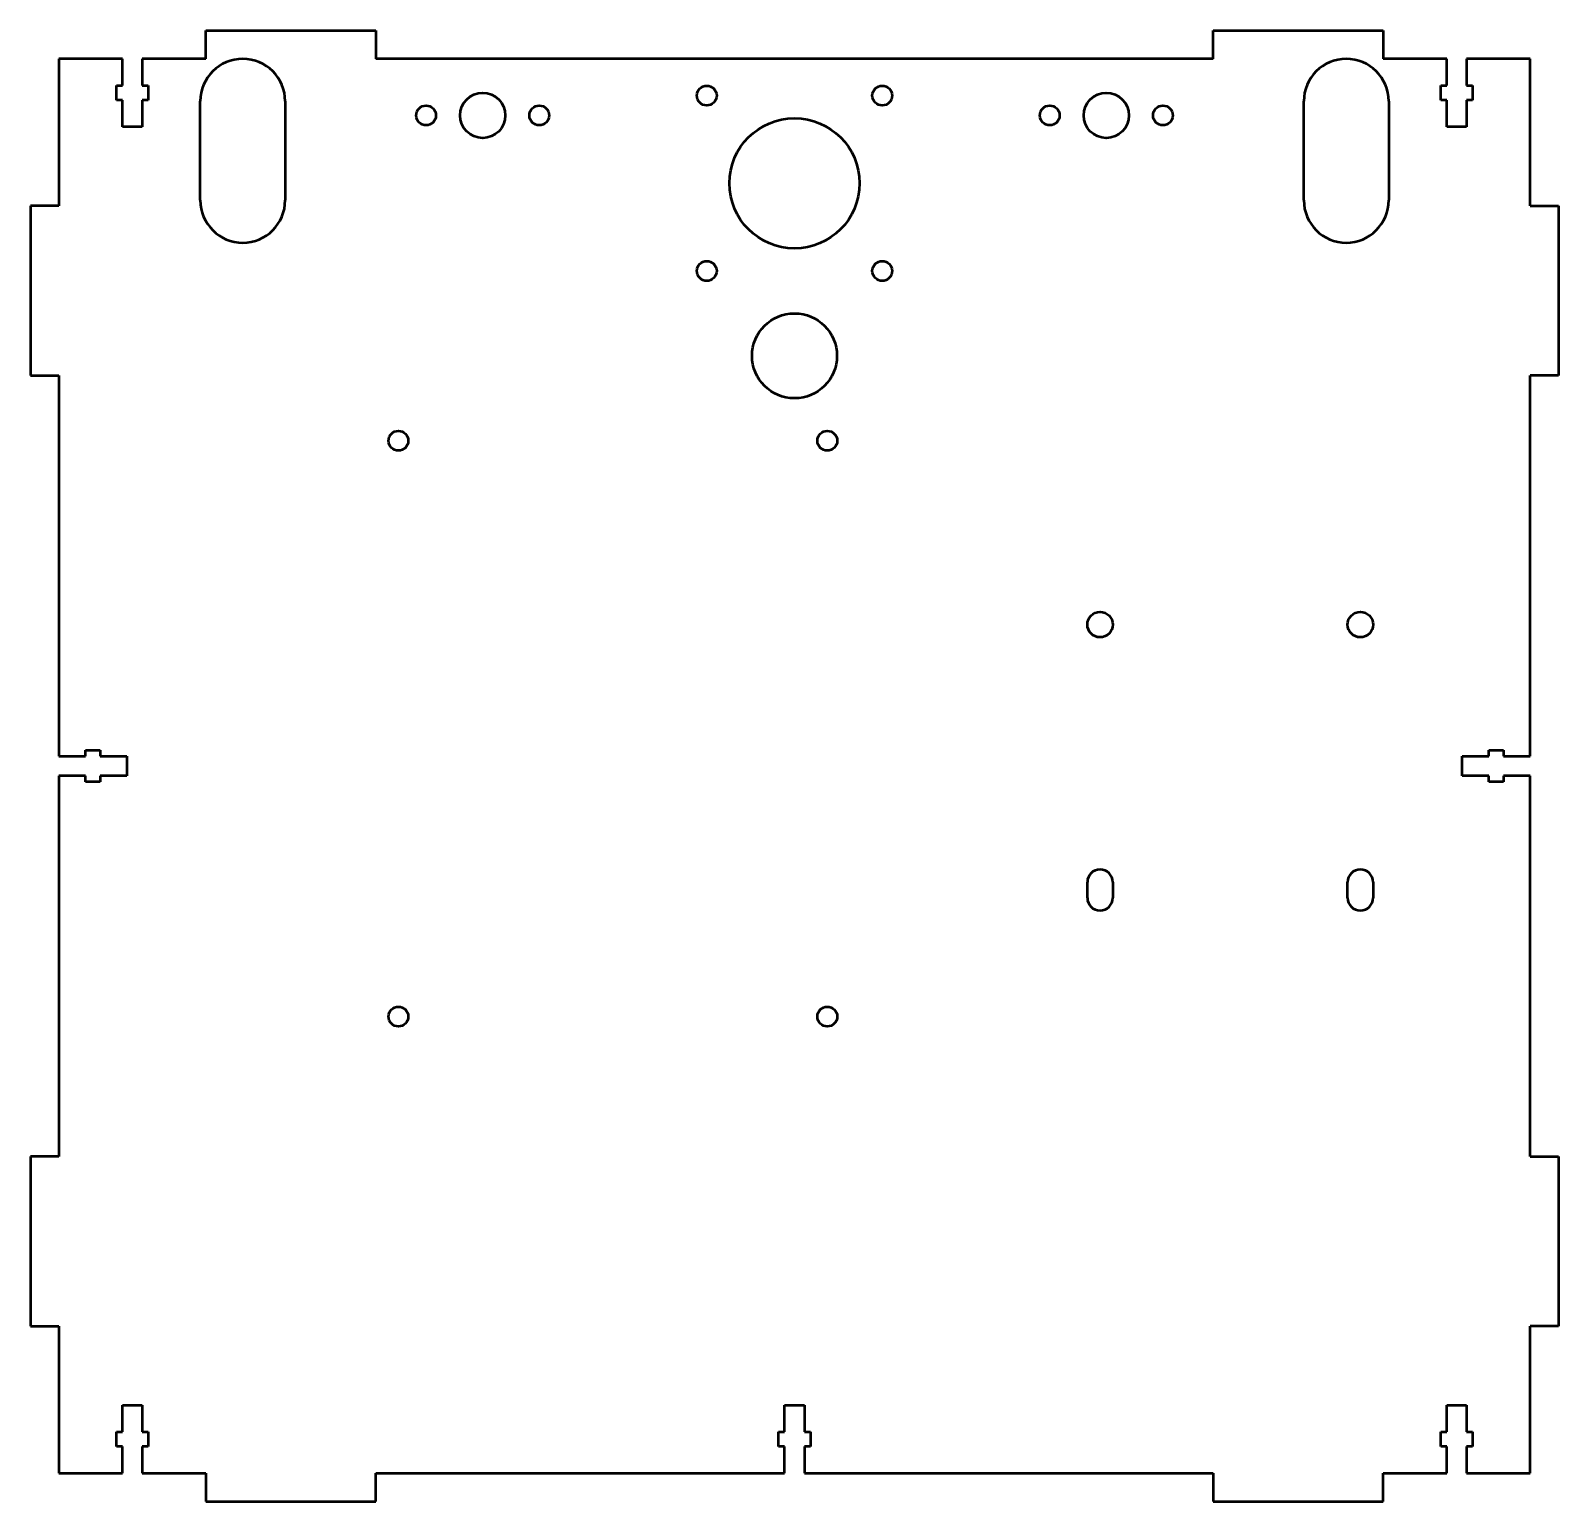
# Model space of a CAD drawing. Header units: millimetres. Extents: x 0 to 270, y -229 to 31.
import ezdxf

# ---------------------------------------------------------------- set-up
doc = ezdxf.new("R2010")
doc.units = ezdxf.units.MM
doc.layers.add('IV_INTERIOR_PROFILES', color=7, linetype='Continuous', lineweight=50)
doc.layers.add('IV_OUTER_PROFILE', color=7, linetype='Continuous', lineweight=50)

msp = doc.modelspace()

# ---------------------------------------------------------------- linework, layer by layer
at = {"layer": 'IV_INTERIOR_PROFILES'}
for p, q in [((30, 1), (30, 18.5)), ((45, 18.5), (45, 1)), ((225, 1), (225, 18.5)), ((240, 18.5), (240, 1)), ((186.75, -122.298), (186.75, -119.53)), ((191.25, -119.53), (191.25, -122.298)), ((232.75, -122.298), (232.75, -119.53)), ((237.25, -119.53), (237.25, -122.298))]:
    msp.add_line(p, q, dxfattribs=at)
for centre, radius in [((79.896, 16), 4), ((119.5, 19.5), 1.75), ((150.5, 19.5), 1.75), ((190.104, 16), 4), ((69.896, 16), 1.75), ((89.896, 16), 1.75), ((180.104, 16), 1.75), ((200.104, 16), 1.75), ((135, 4), 11.5), ((119.5, -11.5), 1.75), ((150.5, -11.5), 1.75), ((135, -26.5), 7.5), ((65, -41.5), 1.75), ((140.8, -41.5), 1.75), ((189, -74), 2.25), ((235, -74), 2.25), ((65, -143.3), 1.75), ((140.8, -143.3), 1.75)]:
    msp.add_circle(centre, radius, dxfattribs=at)
for centre, radius, start, end in [((37.5, 18.5), 7.5, 0, 180), ((232.5, 18.5), 7.5, 0, 180), ((37.5, 1), 7.5, 180, 0), ((232.5, 1), 7.5, 180, 0), ((189, -119.53), 2.25, 0, 180), ((235, -119.53), 2.25, 0, 180), ((189, -122.298), 2.25, 180, 0), ((235, -122.298), 2.25, 180, 0)]:
    msp.add_arc(centre, radius, start, end, dxfattribs=at)
at = {"layer": 'IV_OUTER_PROFILE'}
for p, q in [((31, 31), (61, 31)), ((31, 26), (31, 31)), ((61, 31), (61, 26)), ((209, 31), (239, 31)), ((209, 26), (209, 31)), ((239, 31), (239, 26)), ((16.25, 26), (5, 26)), ((5, 26), (5, 0)), ((16.25, 21.3), (16.25, 26)), ((31, 26), (19.75, 26)), ((19.75, 26), (19.75, 21.3)), ((209, 26), (61, 26)), ((250.25, 26), (239, 26)), ((250.25, 21.3), (250.25, 26)), ((265, 26), (253.75, 26)), ((253.75, 26), (253.75, 21.3)), ((265, 0), (265, 26)), ((15.2, 18.7), (15.2, 21.3)), ((15.2, 21.3), (16.25, 21.3)), ((19.75, 21.3), (20.8, 21.3)), ((20.8, 21.3), (20.8, 18.7)), ((249.2, 18.7), (249.2, 21.3)), ((249.2, 21.3), (250.25, 21.3)), ((253.75, 21.3), (254.8, 21.3)), ((254.8, 21.3), (254.8, 18.7)), ((16.25, 18.7), (15.2, 18.7)), ((16.25, 14), (16.25, 18.7)), ((20.8, 18.7), (19.75, 18.7)), ((19.75, 18.7), (19.75, 14)), ((250.25, 18.7), (249.2, 18.7)), ((250.25, 14), (250.25, 18.7)), ((254.8, 18.7), (253.75, 18.7)), ((253.75, 18.7), (253.75, 14)), ((19.75, 14), (16.25, 14)), ((253.75, 14), (250.25, 14)), ((5, 0), (0, 0)), ((0, 0), (0, -30)), ((265, 0), (270, 0)), ((270, 0), (270, -30)), ((0, -30), (5, -30)), ((5, -30), (5, -97.25)), ((265, -97.25), (265, -30)), ((270, -30), (265, -30)), ((9.7, -97.25), (9.7, -96.2)), ((9.7, -96.2), (12.3, -96.2)), ((12.3, -96.2), (12.3, -97.25)), ((257.7, -97.25), (257.7, -96.2)), ((257.7, -96.2), (260.3, -96.2)), ((260.3, -96.2), (260.3, -97.25)), ((5, -97.25), (9.7, -97.25)), ((12.3, -97.25), (17, -97.25)), ((17, -97.25), (17, -100.75)), ((253, -100.75), (253, -97.25)), ((253, -97.25), (257.7, -97.25)), ((260.3, -97.25), (265, -97.25)), ((9.7, -100.75), (5, -100.75)), ((5, -100.75), (5, -168)), ((9.7, -101.8), (9.7, -100.75)), ((12.3, -101.8), (9.7, -101.8)), ((17, -100.75), (12.3, -100.75)), ((12.3, -100.75), (12.3, -101.8)), ((257.7, -100.75), (253, -100.75)), ((257.7, -101.8), (257.7, -100.75)), ((260.3, -101.8), (257.7, -101.8)), ((265, -100.75), (260.3, -100.75)), ((260.3, -100.75), (260.3, -101.8)), ((265, -168), (265, -100.75)), ((5, -168), (0, -168)), ((0, -168), (0, -198)), ((265, -168), (270, -168)), ((270, -168), (270, -198)), ((0, -198), (5, -198)), ((5, -198), (5, -224)), ((265, -224), (265, -198)), ((270, -198), (265, -198)), ((16.25, -216.7), (16.25, -212)), ((16.25, -212), (19.75, -212)), ((19.75, -212), (19.75, -216.7)), ((133.25, -216.7), (133.25, -212)), ((133.25, -212), (136.75, -212)), ((136.75, -212), (136.75, -216.7)), ((250.25, -216.7), (250.25, -212)), ((250.25, -212), (253.75, -212)), ((253.75, -212), (253.75, -216.7)), ((15.2, -219.3), (15.2, -216.7)), ((15.2, -216.7), (16.25, -216.7)), ((19.75, -216.7), (20.8, -216.7)), ((20.8, -216.7), (20.8, -219.3)), ((132.2, -219.3), (132.2, -216.7)), ((132.2, -216.7), (133.25, -216.7)), ((136.75, -216.7), (137.8, -216.7)), ((137.8, -216.7), (137.8, -219.3)), ((249.2, -219.3), (249.2, -216.7)), ((249.2, -216.7), (250.25, -216.7)), ((253.75, -216.7), (254.8, -216.7)), ((254.8, -216.7), (254.8, -219.3)), ((16.25, -219.3), (15.2, -219.3)), ((16.25, -224), (16.25, -219.3)), ((20.8, -219.3), (19.75, -219.3)), ((19.75, -219.3), (19.75, -224)), ((133.25, -219.3), (132.2, -219.3)), ((133.25, -224), (133.25, -219.3)), ((137.8, -219.3), (136.75, -219.3)), ((136.75, -219.3), (136.75, -224)), ((250.25, -219.3), (249.2, -219.3)), ((250.25, -224), (250.25, -219.3)), ((254.8, -219.3), (253.75, -219.3)), ((253.75, -219.3), (253.75, -224)), ((5, -224), (16.25, -224)), ((19.75, -224), (31, -224)), ((31, -224), (31, -229)), ((61, -229), (61, -224)), ((61, -224), (133.25, -224)), ((136.75, -224), (209, -224)), ((209, -224), (209, -229)), ((239, -229), (239, -224)), ((239, -224), (250.25, -224)), ((253.75, -224), (265, -224)), ((31, -229), (61, -229)), ((209, -229), (239, -229))]:
    msp.add_line(p, q, dxfattribs=at)

doc.saveas('drawing.dxf')
